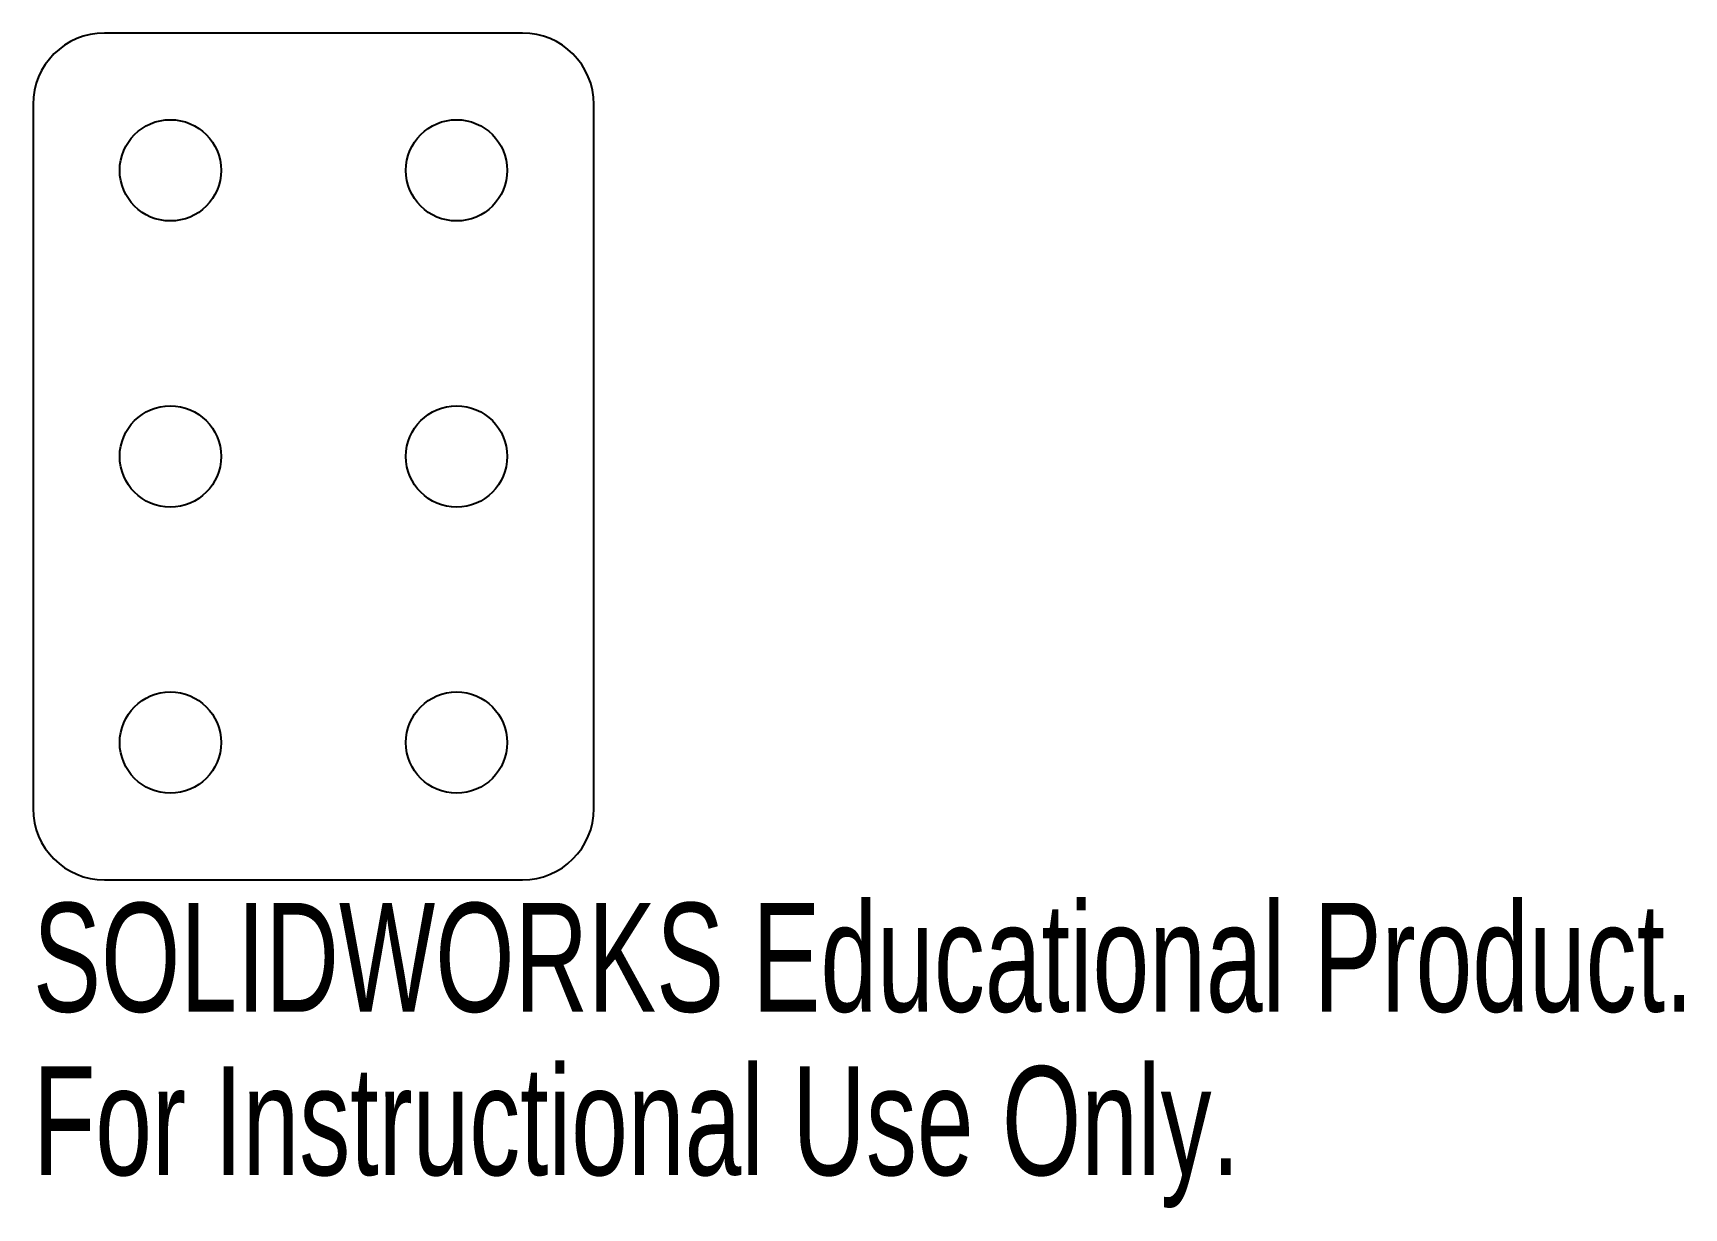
# Model space of a CAD drawing. Header units: inches. Extents: x -0.49 to 2.39, y -0.31 to 1.74.
import ezdxf

# ---------------------------------------------------------------- set-up
doc = ezdxf.new("R2010")
doc.units = ezdxf.units.IN
doc.header["$MEASUREMENT"] = 0
doc.styles.add('SLDTEXTSTYLE0', font='TXT', dxfattribs={"width": 0.7})

msp = doc.modelspace()

# ---------------------------------------------------------------- linework, layer by layer
at = {"color": 7, "linetype": 'Continuous', "lineweight": 25}
for p, q in [((0.365, 1.74), (-0.365, 1.74)), ((-0.49, 1.615), (-0.49, 0.385)), ((0.49, 0.385), (0.49, 1.615)), ((-0.365, 0.26), (0.365, 0.26))]:
    msp.add_line(p, q, dxfattribs=at)
for centre in [(-0.25, 1.5), (0.25, 1.5), (-0.25, 1), (0.25, 1), (-0.25, 0.5), (0.25, 0.5)]:
    msp.add_circle(centre, 0.0885, dxfattribs=at)
for centre, start, end in [((-0.365, 1.615), 90, 180), ((0.365, 1.615), 0, 90), ((-0.365, 0.385), 180, 270), ((0.365, 0.385), 270, 0)]:
    msp.add_arc(centre, 0.125, start, end, dxfattribs=at)

# ---------------------------------------------------------------- texts
at = {"color": 7, "linetype": 'Continuous', "char_height": 0.1903, "attachment_point": 1, "style": 'SLDTEXTSTYLE0'}
for s, insert in [('SOLIDWORKS Educational Product.', (-0.49, 0.2199)), ('For Instructional Use Only.', (-0.49, -0.0656))]:
    msp.add_mtext(s, dxfattribs=dict(at, insert=insert))

doc.saveas('drawing.dxf')
